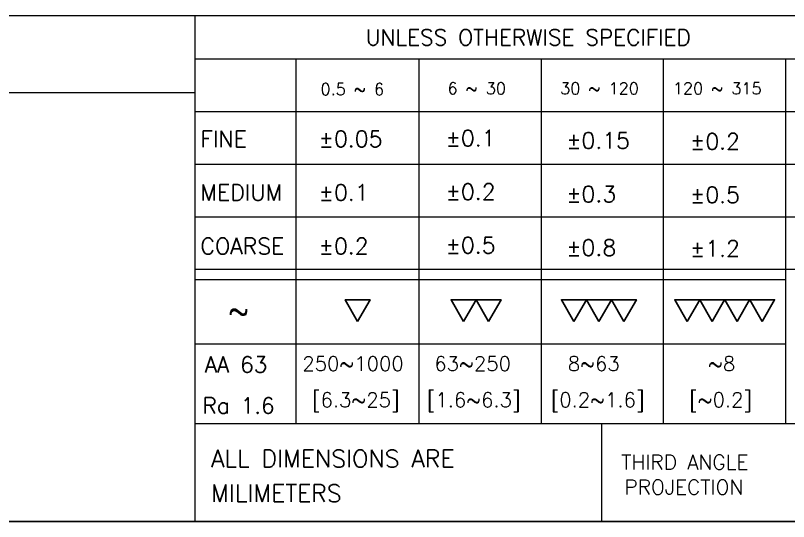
# Model space of a CAD drawing. Extents: x -59767 to 1106559, y -1290 to 1129522.
# Drawn here: x 559737 to 595689, y 174313 to 197847 of the extents above; entities that cross this region are included whole.
import ezdxf

# ---------------------------------------------------------------- set-up
doc = ezdxf.new("R2010")
doc.units = 0
doc.layers.get('0').update_dxf_attribs({"linetype": 'CONTINUOUS', "lineweight": 9})
doc.layers.add('1', color=2, linetype='CONTINUOUS')
doc.layers.add('15', color=1, linetype='CONTINUOUS')
doc.styles.add('ROMANS', font='romans.shx', dxfattribs={"bigfont": 'whgtxt.shx'})

# ---------------------------------------------------------------- blocks, each defined once
blk = doc.blocks.new('31')
blk.add_lwpolyline([(0, 0), (1.73, 3), (-1.73, 3)], close=True)

msp = doc.modelspace()

# ---------------------------------------------------------------- linework, layer by layer
at = {"linetype": 'Continuous'}
for p, q in [((521826, 197846.8), (717782, 197846.8)), ((568072.6, 197846.8), (568072.6, 174358.5)), ((568072.6, 195822.8), (605998.8, 195822.8)), ((572777.9, 195822.8), (572777.9, 178867.9)), ((578494.6, 195822.8), (578494.6, 178867.9)), ((584179.5, 195822.8), (584179.5, 178867.9)), ((589864.3, 195822.8), (589864.3, 178867.9)), ((595549.2, 195822.8), (595549.2, 178867.9)), ((521826, 194268.2), (568072.6, 194268.2)), ((568072.6, 193378.3), (605998.8, 193378.3)), ((568072.6, 190933.8), (605998.8, 190933.8)), ((568072.6, 188489.3), (605998.8, 188489.3)), ((568072.6, 186044.8), (605998.8, 186044.8)), ((568072.6, 185563.4), (595549.2, 185563.4)), ((568072.6, 178867.9), (605998.8, 178867.9)), ((586983.6, 178867.9), (586983.6, 174358.5))]:
    msp.add_line(p, q, dxfattribs=at)
msp.add_line((568072.6, 182570.5), (595549.2, 182570.5))
at = {"layer": '15'}
msp.add_line((500921.9, 174313.1), (717921.9, 174313.1), dxfattribs=at)

# ---------------------------------------------------------------- block references
at = {"layer": '1', "xscale": 335.5467417776478, "yscale": 335.5467417776478, "zscale": 335.5467417776478}
for p in [(575650.9, 183619.5), (580579.6, 183619.5), (581741.9, 183619.5), (585708, 183619.5), (586870.4, 183619.5), (588032.8, 183619.5), (590975.4, 183619.5), (592137.8, 183619.5), (593300.2, 183619.5), (594462.5, 183619.5)]:
    msp.add_blockref('31', p, dxfattribs=at)

# ---------------------------------------------------------------- texts
at = {"layer": '1', "linetype": 'Continuous', "style": 'ROMANS'}
for s, height, p in [('UNLESS OTHERWISE SPECIFIED', 738.203, (576021.3, 196456)), ('0.5 ~ 6', 546.94, (573927.5, 194147.1)), ('6 ~ 30', 546.94, (579831.2, 194183.9)), ('30 ~ 120', 546.94, (585070.7, 194183.9)), ('120 ~ 315', 546.94, (590310.2, 194183.9)), ('FINE', 752.05, (568340.2, 191727)), ('%%P0.05', 752.05, (573839.1, 191727)), ('%%P0.1', 752.05, (579742.7, 191763.8)), ('%%P0.15', 752.05, (585351.2, 191653.3)), ('%%P0.2', 752.05, (591107.3, 191616.4)), ('MEDIUM', 752.05, (568340.2, 189236.6)), ('%%P0.1', 752.05, (573839.1, 189236.6)), ('%%P0.2', 752.05, (579742.7, 189273.5)), ('%%P0.3', 752.05, (585351.2, 189162.9)), ('%%P0.5', 752.05, (591107.3, 189126.1)), ('COARSE', 752.05, (568340.2, 186746.3)), ('%%P0.2', 752.05, (573839.1, 186746.3)), ('%%P0.5', 752.05, (579742.7, 186783.2)), ('%%P0.8', 752.05, (585351.2, 186672.6)), ('%%P1.2', 752.05, (591107.3, 186635.7)), ('~', 951.2, (569629, 183645.8)), ('AA 63', 738.2, (568541.9, 181242.9)), ('Ra 1.6', 738.2, (568438.7, 179336.2)), ('ALL DIMENSIONS ARE', 805.312, (568834.1, 176838.7)), ('THIRD ANGLE', 686.946, (587906.9, 176726.3)), ('PROJECTION', 686.95, (588053.1, 175571.4)), ('MILIMETERS', 805.31, (568834.1, 175223.7))]:
    msp.add_text(s, height=height, dxfattribs=at).set_placement(p)
at = {"layer": '1', "style": 'ROMANS'}
for s, p in [('250~1000', (573077.8, 181317.9)), ('63~250', (579214.2, 181317.9)), ('8~63', (585423.9, 181317.9)), ('~8', (591945.8, 181317.9)), ('[6.3~25]', (573521.6, 179636.1)), ('[1.6~6.3]', (578861.1, 179636.1)), ('[0.2~1.6]', (584623.2, 179636.1)), ('[~0.2]', (591061.8, 179636.1))]:
    msp.add_text(s, height=671.09, dxfattribs=at).set_placement(p)

doc.saveas('drawing.dxf')
